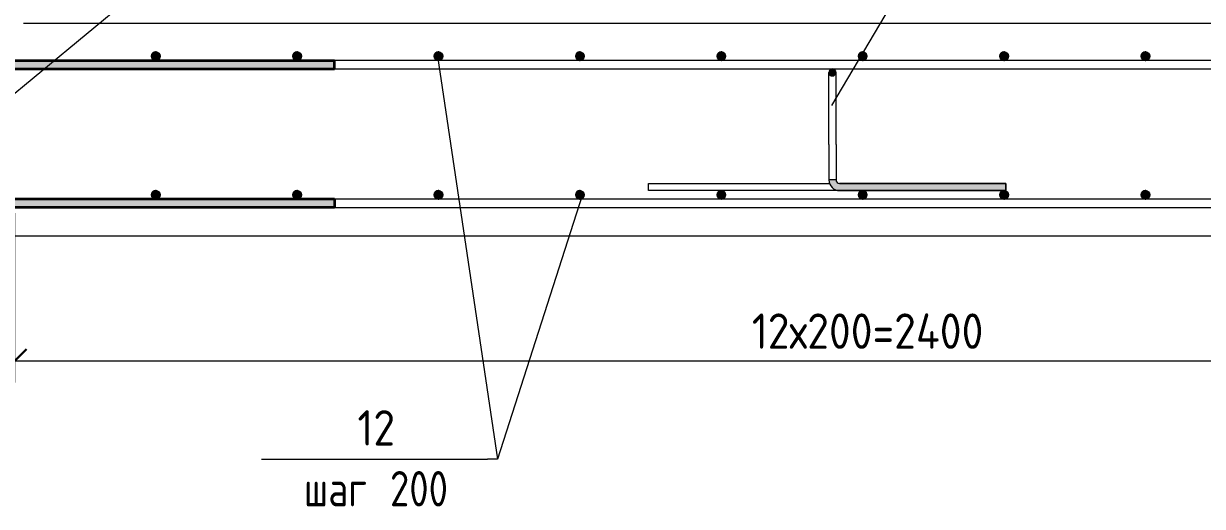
# Model space of a CAD drawing. Header units: millimetres. Extents: x 3129 to 68349, y -1586 to 12682.
# Drawn here: x 3971 to 5638, y -1532 to -850 of the extents above; entities that cross this region are included whole.
import ezdxf

# ---------------------------------------------------------------- set-up
doc = ezdxf.new("R2010")
doc.units = ezdxf.units.MM
for name, color, linetype, lineweight in [('AA_Dim', 7, 'Continuous', 9), ('AA_Dim-20', 7, 'Continuous', 9), ('AA_Linii', 7, 'Continuous', 9), ('AA_Oformlenie', 7, 'Continuous', 9), ('AA_Vinoska', 7, 'Continuous', 9), ('AF_Perekritie_Опалубка', 253, 'Continuous', 20), ('KR_Armatura', 7, 'Continuous', 20), ('KR_Armatura_Tonkie', 7, 'Continuous', 20)]:
    doc.layers.add(name, color=color, linetype=linetype, lineweight=lineweight)
doc.styles.add('ISOCPEUR_1', font='isocpeur.ttf', dxfattribs={"width": 0.9, "height": 50})
doc.styles.add('ISOCPEUR_2', font='isocpeur.ttf', dxfattribs={"width": 0.8, "height": 50})
doc.dimstyles.new('05_Округл_1мм__прозр_', dxfattribs={"dimscale": 304.8, "dimtxt": 49.799059, "dimasz": 0.111549, "dimexe": 0.098425, "dimexo": 0.065617, "dimgap": 0.006562, "dimtad": 1, "dimdec": 0, "dimdsep": 46, "dimtxsty": 'ISOCPEUR_1', "dimblk1": 'OBLIQUE', "dimblk2": 'OBLIQUE', "dimsah": 1, "dimcen": 0.09, "dimdle": 0.098425, "dimazin": 0, "dimtfac": 1, "dimtdec": 4, "dimtix": 1, "dimtmove": 1, "dimatfit": 3, "dimfxl": 1, "dimtvp": 1, "dimtolj": 1, "dimtzin": 0, "dimlwd": 18, "dimlwe": 18, "dimarcsym": 2})
doc.dimstyles.new('05_Округл_1мм__прозр__1', dxfattribs={"dimscale": 304.8, "dimtxt": 49.799059, "dimasz": 0.111549, "dimexe": 0.098425, "dimexo": 0.065617, "dimgap": 0.006562, "dimtad": 1, "dimdec": 0, "dimdsep": 46, "dimtxsty": 'ISOCPEUR_1', "dimblk1": 'OBLIQUE', "dimblk2": 'OBLIQUE', "dimsah": 1, "dimcen": 0.09, "dimdle": 0.098425, "dimazin": 0, "dimtfac": 1, "dimtdec": 4, "dimtix": 1, "dimtmove": 0, "dimatfit": 3, "dimfxl": 1, "dimtvp": 1, "dimtolj": 1, "dimtzin": 0, "dimlwd": 18, "dimlwe": 18, "dimarcsym": 2})

# ---------------------------------------------------------------- blocks, each defined once
blk = doc.blocks.new('261_Лягушка _НесАрм_РабПлоск_ - 10 А240-3943248-Сечение 7')
at = {"layer": 'KR_Armatura_Tonkie', "lineweight": 35}
blk.add_hatch(color=256, dxfattribs=at).paths.add_polyline_path([(5115, -924), (5118.5, -922.5), (5120, -919), (5118.5, -915.5), (5115, -914), (5111.5, -915.5), (5110, -919), (5111.5, -922.5)])
at = {"layer": 'KR_Armatura'}
for start, end in [(0, 180), (180, 0)]:
    blk.add_arc((5115, -919), 5, start, end, dxfattribs=at)
blk = doc.blocks.new('DIMBLOCK2-Сечение 7')
at = {"layer": 'AA_Dim-20', "lineweight": 18}
for p, q in [((6387.8, -1104.4), (6387.8, -1357.1)), ((6387.8, -1327.1), (6387.8, -1104.4)), ((3957.8, -1118), (3957.8, -1357.1)), ((3957.8, -1327.1), (3957.8, -1118)), ((6387.8, -1327.1), (3957.8, -1327.1))]:
    blk.add_line(p, q, dxfattribs=at)
at = {"layer": 'AA_Dim-20', "lineweight": 30}
for p, q in [((3957.8, -1327.1), (3974.8, -1310.1)), ((6387.8, -1327.1), (6404.8, -1310.1)), ((3957.8, -1327.1), (3940.8, -1344.1)), ((6387.8, -1327.1), (6370.8, -1344.1))]:
    blk.add_line(p, q, dxfattribs=at)
at = {"layer": 'AA_Dim-20', "color": 0, "lineweight": 18, "insert": (5000.9, -1259.7), "char_height": 50, "width": 412.566, "attachment_point": 1, "line_spacing_factor": 1.149209, "style": 'ISOCPEUR_1'}
blk.add_mtext('12х200=2400', dxfattribs=at)
blk = doc.blocks.new('_Oblique')
at = {"color": 0, "linetype": 'ByBlock', "lineweight": -2}
blk.add_line((-0.5, -0.5), (0.5, 0.5), dxfattribs=at)
blk = doc.blocks.new('DIMBLOCK3-Сечение 7')
at = {"layer": 'AA_Dim-20', "lineweight": 18}
for p, q in [((3857.8, -1118), (3857.8, -1357.1)), ((3857.8, -1327.1), (3857.8, -1118)), ((3957.8, -1118), (3957.8, -1357.1)), ((3957.8, -1327.1), (3957.8, -1118)), ((3838.6, -1327.1), (3907.8, -1327.1)), ((4019.5, -1327.1), (3838.6, -1327.1)), ((3957.8, -1327.1), (3857.8, -1327.1))]:
    blk.add_line(p, q, dxfattribs=at)
at = {"layer": 'AA_Dim-20', "lineweight": 30}
for p, q in [((3857.8, -1327.1), (3874.8, -1310.1)), ((3957.8, -1327.1), (3974.8, -1310.1)), ((3857.8, -1327.1), (3840.8, -1344.1)), ((3957.8, -1327.1), (3940.8, -1344.1))]:
    blk.add_line(p, q, dxfattribs=at)
at = {"layer": 'AA_Dim-20', "color": 0, "lineweight": 18, "insert": (3858.6, -1259.7), "char_height": 50, "width": 193.067, "attachment_point": 1, "line_spacing_factor": 1.149209, "style": 'ISOCPEUR_1'}
blk.add_mtext('130\\fISOCPEUR|b0|i0|c130|p34|;\\W.9;ㅤ', dxfattribs=at)
blk = doc.blocks.new('042_М_Арматуры - Диам длина поз _ Комментарий-2260297-Сечение 7')
at = {"layer": 'AA_Vinoska'}
blk.add_line((4423.6, -557.5), (4743.6, -557.5), dxfattribs=at)

msp = doc.modelspace()

# ---------------------------------------------------------------- hatches: boundary and pattern name
at = {"layer": 'AA_Oformlenie'}
msp.add_hatch(color=250, dxfattribs=at).paths.add_polyline_path([(5151.7905, -1086), (5360, -1086), (5360, -1076), (5123.7059, -1075.8296), (5122.5, -1075.3301), (5121.4645, -1074.5355), (5120.6699, -1073.5), (5120.1704, -1072.2941), (5120, -1071), (5110, -1071), (5110.5111, -1074.8823), (5112.0096, -1078.5), (5114.3934, -1081.6066), (5117.5, -1083.9904), (5121.4645, -1085.5345), (5124.9999, -1086)])
at = {"layer": 'KR_Armatura'}
h = msp.add_hatch(color=256, dxfattribs=at)
edge = h.paths.add_edge_path()
edge.add_arc((4157.8178, -896), 6, 0, 360)
for points in [[(4157.8178, -902), (4163.014, -899), (4163.014, -893), (4157.8178, -890), (4152.6217, -893), (4152.6217, -899)], [(4357.8186, -902), (4363.0148, -899), (4363.0148, -893), (4357.8186, -890), (4352.6225, -893), (4352.6225, -899)], [(4557.8194, -902), (4563.0156, -899), (4563.0156, -893), (4557.8194, -890), (4552.6233, -893), (4552.6233, -899)], [(4757.8203, -902), (4763.0164, -899), (4763.0164, -893), (4757.8203, -890), (4752.6241, -893), (4752.6241, -899)], [(4957.8212, -902), (4963.0174, -899), (4963.0174, -893), (4957.8212, -890), (4952.6251, -893), (4952.6251, -899)], [(5157.8222, -902), (5163.0183, -899), (5163.0183, -893), (5157.8222, -890), (5152.626, -893), (5152.626, -899)], [(5357.8232, -902), (5363.0194, -899), (5363.0194, -893), (5357.8232, -890), (5352.6271, -893), (5352.6271, -899)], [(5557.8243, -902), (5563.0205, -899), (5563.0205, -893), (5557.8243, -890), (5552.6282, -893), (5552.6282, -899)], [(4157.8178, -1098), (4163.014, -1095), (4163.014, -1089), (4157.8178, -1086), (4152.6217, -1089), (4152.6217, -1095)], [(4357.8186, -1098), (4363.0148, -1095), (4363.0148, -1089), (4357.8186, -1086), (4352.6225, -1089), (4352.6225, -1095)], [(4557.8194, -1098), (4563.0156, -1095), (4563.0156, -1089), (4557.8194, -1086), (4552.6233, -1089), (4552.6233, -1095)], [(4757.8203, -1098), (4763.0164, -1095), (4763.0164, -1089), (4757.8203, -1086), (4752.6241, -1089), (4752.6241, -1095)], [(4957.8212, -1098), (4963.0174, -1095), (4963.0174, -1089), (4957.8212, -1086), (4952.6251, -1089), (4952.6251, -1095)], [(5157.8222, -1098), (5163.0183, -1095), (5163.0183, -1089), (5157.8222, -1086), (5152.626, -1089), (5152.626, -1095)], [(5357.8232, -1098), (5363.0194, -1095), (5363.0194, -1089), (5357.8232, -1086), (5352.6271, -1089), (5352.6271, -1095)], [(5557.8243, -1098), (5563.0205, -1095), (5563.0205, -1089), (5557.8243, -1086), (5552.6282, -1089), (5552.6282, -1095)]]:
    msp.add_hatch(color=256, dxfattribs=at).paths.add_polyline_path(points)
h = msp.add_hatch(color=256, dxfattribs=at)
edge = h.paths.add_edge_path()
edge.add_arc((4357.8186, -896), 6, 0, 360)
h = msp.add_hatch(color=256, dxfattribs=at)
edge = h.paths.add_edge_path()
edge.add_arc((4557.8194, -896), 6, 0, 360)
h = msp.add_hatch(color=256, dxfattribs=at)
edge = h.paths.add_edge_path()
edge.add_arc((4757.8203, -896), 6, 0, 360)
h = msp.add_hatch(color=256, dxfattribs=at)
edge = h.paths.add_edge_path()
edge.add_arc((4957.8212, -896), 6, 0, 360)
h = msp.add_hatch(color=256, dxfattribs=at)
edge = h.paths.add_edge_path()
edge.add_arc((5157.8222, -896), 6, 0, 360)
h = msp.add_hatch(color=256, dxfattribs=at)
edge = h.paths.add_edge_path()
edge.add_arc((5357.8232, -896), 6, 0, 360)
h = msp.add_hatch(color=256, dxfattribs=at)
edge = h.paths.add_edge_path()
edge.add_arc((5557.8243, -896), 6, 0, 360)
h = msp.add_hatch(color=256, dxfattribs=at)
edge = h.paths.add_edge_path()
edge.add_arc((4157.8178, -1092), 6, 0, 360)
h = msp.add_hatch(color=256, dxfattribs=at)
edge = h.paths.add_edge_path()
edge.add_arc((4357.8186, -1092), 6, 0, 360)
h = msp.add_hatch(color=256, dxfattribs=at)
edge = h.paths.add_edge_path()
edge.add_arc((4557.8194, -1092), 6, 0, 360)
h = msp.add_hatch(color=256, dxfattribs=at)
edge = h.paths.add_edge_path()
edge.add_arc((4757.8203, -1092), 6, 0, 360)
h = msp.add_hatch(color=256, dxfattribs=at)
edge = h.paths.add_edge_path()
edge.add_arc((4957.8212, -1092), 6, 0, 360)
h = msp.add_hatch(color=256, dxfattribs=at)
edge = h.paths.add_edge_path()
edge.add_arc((5157.8222, -1092), 6, 0, 360)
h = msp.add_hatch(color=256, dxfattribs=at)
edge = h.paths.add_edge_path()
edge.add_arc((5357.8232, -1092), 6, 0, 360)
h = msp.add_hatch(color=256, dxfattribs=at)
edge = h.paths.add_edge_path()
edge.add_arc((5557.8243, -1092), 6, 0, 360)
at = {"layer": 'KR_Armatura_Tonkie'}
for points in [[(4358.4557, -914), (4410.7905, -914), (4410.7905, -902), (3852.7905, -902), (3852.7905, -914), (4357.8395, -914)], [(4358.4557, -1110), (4410.7905, -1110), (4410.7905, -1098), (3852.7905, -1098), (3852.7905, -1110), (4357.8468, -1110)]]:
    msp.add_hatch(color=256, dxfattribs=at).paths.add_polyline_path(points)

# ---------------------------------------------------------------- linework, layer by layer
at = {"layer": 'AA_Linii'}
for p, q in [((6387.7905, -902), (3841.7905, -902)), ((3841.7905, -914), (6386.7905, -914)), ((5110, -1021), (5110, -919)), ((5120, -1021), (5120, -919)), ((4855, -1086), (4855, -1076)), ((4855, -1076), (5110.8579, -1076)), ((5120, -1071), (5110, -1071)), ((5360, -1076), (5125, -1076)), ((5360, -1086), (5360, -1076)), ((4157.7905, -1098), (4157.7905, -1092)), ((4357.7905, -1098), (4357.7905, -1092)), ((5957.7905, -1098), (4377.7905, -1098)), ((5360, -1086), (4855, -1086)), ((5125, -1086), (5360, -1086)), ((4410.7905, -1110), (5835.7905, -1110))]:
    msp.add_line(p, q, dxfattribs=at)
at = {"layer": 'AA_Linii', "lineweight": 20}
for p, q in [((5110, -1021), (5110, -1071)), ((5120, -1021), (5120, -1071)), ((5125, -1076), (5360, -1076)), ((5360, -1076), (5360, -1086)), ((5360, -1086), (5125, -1086))]:
    msp.add_line(p, q, dxfattribs=at)
at = {"layer": 'AA_Linii'}
for radius in [15, 5]:
    msp.add_arc((5125, -1071), radius, 180, 270, dxfattribs=at)
at = {"layer": 'AA_Linii', "lineweight": 20}
for radius in [15, 5]:
    msp.add_arc((5125, -1071), radius, 180, 270, dxfattribs=at)
at = {"layer": 'AA_Vinoska'}
for p, q in [((5114.2056, -965.9094), (5288.1931, -672.1197)), ((3909.3684, -988.5042), (4218.2425, -733.5136)), ((4556.4333, -896.1361), (4641.3766, -1465.5707)), ((4760.9264, -1092.7641), (4641.3766, -1465.5707)), ((4641.3766, -1465.5707), (4627.2194, -1465.5707)), ((4641.3766, -1465.5707), (4627.2194, -1465.5707))]:
    msp.add_line(p, q, dxfattribs=at)
at = {"layer": 'AF_Perekritie_Опалубка'}
for p, q in [((6260.9416, -850), (3970.7905, -850)), ((3770.8165, -1150), (6465.8305, -1150))]:
    msp.add_line(p, q, dxfattribs=at)
at = {"layer": 'KR_Armatura'}
for p, q in [((4157.8178, -890), (4152.6217, -893)), ((4152.6217, -893), (4152.6217, -899)), ((4152.6217, -899), (4157.8178, -902)), ((4157.889, -890), (4157.7905, -890)), ((4157.7974, -890), (4157.8178, -890)), ((4163.014, -893), (4157.8178, -890)), ((4157.8178, -902), (4163.014, -899)), ((4163.014, -899), (4163.014, -893)), ((4357.8186, -890), (4352.6225, -893)), ((4352.6225, -893), (4352.6225, -899)), ((4352.6225, -899), (4357.8186, -902)), ((4357.8918, -890), (4357.7905, -890)), ((4357.7976, -890), (4357.8186, -890)), ((4363.0148, -893), (4357.8186, -890)), ((4357.8186, -902), (4363.0148, -899)), ((4363.0148, -899), (4363.0148, -893)), ((4557.8194, -890), (4552.6233, -893)), ((4552.6233, -893), (4552.6233, -899)), ((4552.6233, -899), (4557.8194, -902)), ((4557.8948, -890), (4557.7905, -890)), ((4557.7978, -890), (4557.8194, -890)), ((4563.0156, -893), (4557.8194, -890)), ((4557.8194, -902), (4563.0156, -899)), ((4563.0156, -899), (4563.0156, -893)), ((4757.8203, -890), (4752.6241, -893)), ((4752.6241, -893), (4752.6241, -899)), ((4752.6241, -899), (4757.8203, -902)), ((4757.8979, -890), (4757.7905, -890)), ((4757.798, -890), (4757.8203, -890)), ((4763.0164, -893), (4757.8203, -890)), ((4757.8203, -902), (4763.0164, -899)), ((4763.0164, -899), (4763.0164, -893)), ((4957.8212, -890), (4952.6251, -893)), ((4952.6251, -893), (4952.6251, -899)), ((4952.6251, -899), (4957.8212, -902)), ((4957.9012, -890), (4957.7905, -890)), ((4963.0174, -893), (4957.8212, -890)), ((4957.8212, -902), (4963.0174, -899)), ((4963.0174, -899), (4963.0174, -893)), ((5157.8222, -890), (5152.626, -893)), ((5152.626, -893), (5152.626, -899)), ((5152.626, -899), (5157.8222, -902)), ((5157.9047, -890), (5157.7905, -890)), ((5157.7985, -890), (5157.8222, -890)), ((5163.0183, -893), (5157.8222, -890)), ((5157.8222, -902), (5163.0183, -899)), ((5163.0183, -899), (5163.0183, -893)), ((5357.8232, -890), (5352.6271, -893)), ((5352.6271, -893), (5352.6271, -899)), ((5352.6271, -899), (5357.8232, -902)), ((5357.9085, -890), (5357.7905, -890)), ((5363.0194, -893), (5357.8232, -890)), ((5357.8232, -902), (5363.0194, -899)), ((5363.0194, -899), (5363.0194, -893)), ((5557.8243, -890), (5552.6282, -893)), ((5552.6282, -893), (5552.6282, -899)), ((5552.6282, -899), (5557.8243, -902)), ((5557.9125, -890), (5557.7905, -890)), ((5557.799, -890), (5557.8243, -890)), ((5563.0205, -893), (5557.8243, -890)), ((5557.8243, -902), (5563.0205, -899)), ((5563.0205, -899), (5563.0205, -893)), ((4157.889, -902), (4157.8178, -902)), ((4357.8918, -902), (4357.8186, -902)), ((4557.8948, -902), (4557.8194, -902)), ((4757.8979, -902), (4757.8203, -902)), ((4957.9012, -902), (4957.8212, -902)), ((5157.9047, -902), (5157.8222, -902)), ((5357.9085, -902), (5357.8232, -902)), ((5557.9125, -902), (5557.8243, -902)), ((4157.8178, -1086), (4152.6217, -1089)), ((4152.6217, -1089), (4152.6217, -1095)), ((4152.6217, -1095), (4157.8178, -1098)), ((4157.889, -1086), (4157.7905, -1086)), ((4157.7974, -1086), (4157.8178, -1086)), ((4163.014, -1089), (4157.8178, -1086)), ((4157.8178, -1098), (4163.014, -1095)), ((4157.889, -1098), (4157.8178, -1098)), ((4163.014, -1095), (4163.014, -1089)), ((4357.8186, -1086), (4352.6225, -1089)), ((4352.6225, -1089), (4352.6225, -1095)), ((4352.6225, -1095), (4357.8186, -1098)), ((4357.8918, -1086), (4357.7905, -1086)), ((4357.7976, -1086), (4357.8186, -1086)), ((4363.0148, -1089), (4357.8186, -1086)), ((4357.8186, -1098), (4363.0148, -1095)), ((4357.8918, -1098), (4357.8186, -1098)), ((4363.0148, -1095), (4363.0148, -1089)), ((4557.8194, -1086), (4552.6233, -1089)), ((4552.6233, -1089), (4552.6233, -1095)), ((4552.6233, -1095), (4557.8194, -1098)), ((4557.8948, -1086), (4557.7905, -1086)), ((4557.7978, -1086), (4557.8194, -1086)), ((4563.0156, -1089), (4557.8194, -1086)), ((4557.8194, -1098), (4563.0156, -1095)), ((4557.8948, -1098), (4557.8194, -1098)), ((4563.0156, -1095), (4563.0156, -1089)), ((4757.8203, -1086), (4752.6241, -1089)), ((4752.6241, -1089), (4752.6241, -1095)), ((4752.6241, -1095), (4757.8203, -1098)), ((4757.8979, -1086), (4757.7905, -1086)), ((4757.798, -1086), (4757.8203, -1086)), ((4763.0164, -1089), (4757.8203, -1086)), ((4757.8203, -1098), (4763.0164, -1095)), ((4757.8979, -1098), (4757.8203, -1098)), ((4763.0164, -1095), (4763.0164, -1089)), ((4957.8212, -1086), (4952.6251, -1089)), ((4952.6251, -1089), (4952.6251, -1095)), ((4952.6251, -1095), (4957.8212, -1098)), ((4957.9012, -1086), (4957.7905, -1086)), ((4963.0174, -1089), (4957.8212, -1086)), ((4957.8212, -1098), (4963.0174, -1095)), ((4957.9012, -1098), (4957.8212, -1098)), ((4963.0174, -1095), (4963.0174, -1089)), ((5157.8222, -1086), (5152.626, -1089)), ((5152.626, -1089), (5152.626, -1095)), ((5152.626, -1095), (5157.8222, -1098)), ((5157.9047, -1086), (5157.7905, -1086)), ((5157.7985, -1086), (5157.8222, -1086)), ((5163.0183, -1089), (5157.8222, -1086)), ((5157.8222, -1098), (5163.0183, -1095)), ((5157.9047, -1098), (5157.8222, -1098)), ((5163.0183, -1095), (5163.0183, -1089)), ((5357.8232, -1086), (5352.6271, -1089)), ((5352.6271, -1089), (5352.6271, -1095)), ((5352.6271, -1095), (5357.8232, -1098)), ((5357.9085, -1086), (5357.7905, -1086)), ((5363.0194, -1089), (5357.8232, -1086)), ((5357.8232, -1098), (5363.0194, -1095)), ((5357.9085, -1098), (5357.8232, -1098)), ((5363.0194, -1095), (5363.0194, -1089)), ((5557.8243, -1086), (5552.6282, -1089)), ((5552.6282, -1089), (5552.6282, -1095)), ((5552.6282, -1095), (5557.8243, -1098)), ((5557.9125, -1086), (5557.7905, -1086)), ((5557.799, -1086), (5557.8243, -1086)), ((5563.0205, -1089), (5557.8243, -1086)), ((5557.8243, -1098), (5563.0205, -1095)), ((5557.9125, -1098), (5557.8243, -1098)), ((5563.0205, -1095), (5563.0205, -1089))]:
    msp.add_line(p, q, dxfattribs=at)
for centre in [(4157.8178, -896), (4357.8186, -896), (4557.8194, -896), (4757.8203, -896), (4957.8212, -896), (5157.8222, -896), (5357.8232, -896), (5557.8243, -896), (4157.8178, -1092), (4357.8186, -1092), (4557.8194, -1092), (4757.8203, -1092), (4957.8212, -1092), (5157.8222, -1092), (5357.8232, -1092), (5557.8243, -1092)]:
    msp.add_circle(centre, 6, dxfattribs=at)
for centre in [(4157.7905, -896), (4357.7905, -896), (4557.7905, -896), (4757.7905, -896), (4957.7905, -896), (5157.7905, -896), (5357.7905, -896), (5557.7905, -896), (4157.7905, -1092), (4357.7905, -1092), (4557.7905, -1092), (4757.7905, -1092), (4957.7905, -1092), (5157.7905, -1092), (5357.7905, -1092), (5557.7905, -1092)]:
    msp.add_arc(centre, 6, 90, 270, dxfattribs=at)
at = {"layer": 'KR_Armatura_Tonkie', "lineweight": 35}
for p, q in [((3852.7905, -902), (4410.7905, -902)), ((3852.7905, -914), (4410.7905, -914)), ((4410.7905, -914), (4410.7905, -902)), ((4410.7905, -1098), (3852.7905, -1098)), ((4410.7905, -1098), (4410.7905, -1110)), ((4410.7905, -1110), (3852.7905, -1110))]:
    msp.add_line(p, q, dxfattribs=at)

# ---------------------------------------------------------------- block references
at = {"layer": 'AA_Vinoska'}
msp.add_blockref('042_М_Арматуры - Диам длина поз _ Комментарий-2260297-Сечение 7', (-116.3724, -908.0956), dxfattribs=at)
msp.add_blockref('042_М_Арматуры - Диам длина поз _ Комментарий-2260297-Сечение 7', (-116.3724, -908.0956), dxfattribs=at)
at = {"layer": 'KR_Armatura_Tonkie', "lineweight": 35}
msp.add_blockref('261_Лягушка _НесАрм_РабПлоск_ - 10 А240-3943248-Сечение 7', (0, 0), dxfattribs=at)

# ---------------------------------------------------------------- texts
at = {"layer": 'AA_Vinoska', "char_height": 50, "attachment_point": 1}
for s, insert, width, style in [('12', (4443.0222, -1396.4886), 66.379725, 'ISOCPEUR_1'), ('12', (4443.0222, -1396.4886), 66.379725, 'ISOCPEUR_1'), (' 200', (4463.5605, -1482.4697), 133.4008, 'ISOCPEUR_2'), ('шаг', (4367.2522, -1482.4697), 116.7257, 'ISOCPEUR_2')]:
    msp.add_mtext(s, dxfattribs=dict(at, insert=insert, width=width, style=style))

# ---------------------------------------------------------------- dimensions: what is measured, and where the dimension line sits
at = {"layer": 'AA_Dim', "lineweight": 18}
dim = msp.add_linear_dim(base=(3857.7905, -1327.0617), p1=(3957.7905, -1098), p2=(3857.7905, -1098), text='130ㅤ', dimstyle='05_Округл_1мм__прозр_', override={"dimpost": '<>', "dimfxl": 100}, dxfattribs=at)
dim.commit()
dim.dimension.update_dxf_attribs({"geometry": 'DIMBLOCK3-Сечение 7', "text_midpoint": (3955.1266, -1293.0723), "dimtype": 160})
dim = msp.add_linear_dim(base=(3957.7905, -1327.0617), p1=(6387.7905, -1084.385), p2=(3957.7905, -1098), text='12х200=2400', dimstyle='05_Округл_1мм__прозр__1', override={"dimpost": '<>', "dimfxl": 2430.038142}, dxfattribs=at)
dim.commit()
dim.dimension.update_dxf_attribs({"geometry": 'DIMBLOCK2-Сечение 7', "text_midpoint": (5172.7905, -1300.0617)})

doc.saveas('drawing.dxf')
